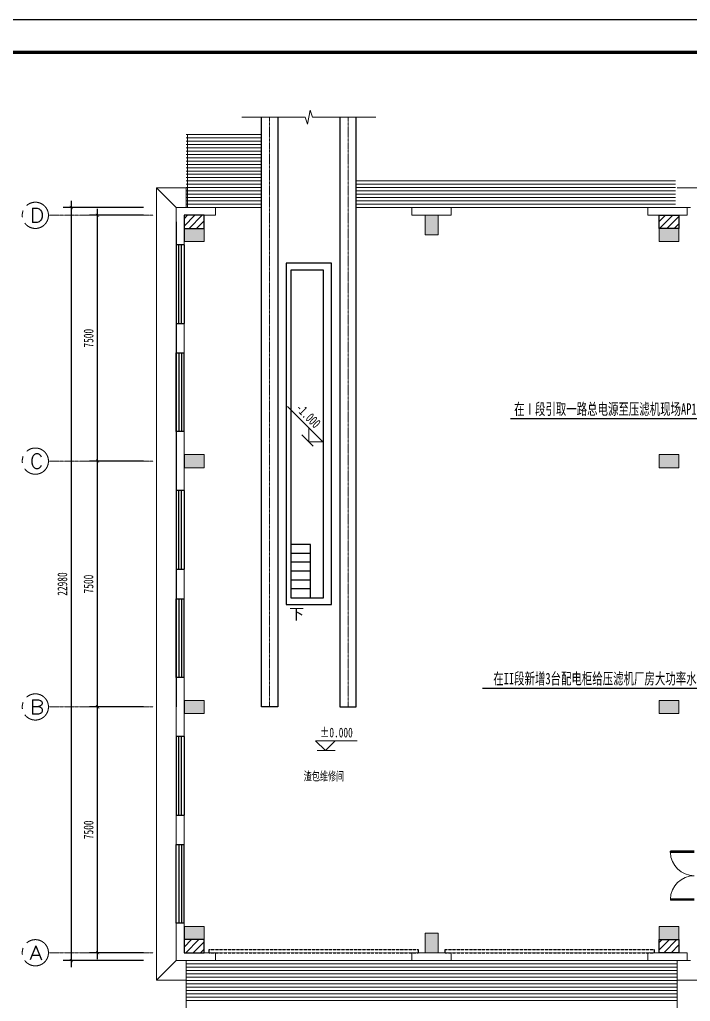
# Model space of a CAD drawing. Header units: millimetres. Extents: x 257344 to 1270023, y 272924 to 540726.
# Drawn here: x 455010 to 475491, y 296260 to 326214 of the extents above; entities that cross this region are included whole.
import ezdxf
from ezdxf.enums import TextEntityAlignment as Align

# ---------------------------------------------------------------- set-up
doc = ezdxf.new("R2010")
doc.units = ezdxf.units.MM
doc.linetypes.add('CENTER', pattern=[2, 1.25, -0.25, 0.25, -0.25])
doc.linetypes.add('DASH', pattern=[0.35, 0.25, -0.1])
for name, color, linetype, lineweight in [('.', 7, 'Continuous', 0), ('AXIS', 253, 'CENTER', 18), ('AXIS_TEXT', 7, 'Continuous', 18), ('COLUMN', 9, 'Continuous', 18), ('DIM_ELEV', 3, 'Continuous', 18), ('DIM_SYMB', 3, 'Continuous', 18), ('GROUND', 8, 'Continuous', 18), ('PUB_HATCH', 8, 'Continuous', 18), ('PUB_TEXT', 7, 'Continuous', 18), ('STAIR', 2, 'Continuous', 18), ('SW', 8, 'Continuous', 20), ('WALL', 9, 'Continuous', 18), ('WINDOW', 143, 'Continuous', 18), ('中心线层', 9, 'CENTER', 18), ('柱', 2, 'Continuous', 18)]:
    doc.layers.add(name, color=color, linetype=linetype, lineweight=lineweight)
doc.layers.add('图框', color=7, linetype='Continuous')
doc.layers.add('照明平面设备层', color=1, linetype='Continuous')
doc.styles.add('_TCH_AXIS', font='simplex_.ttf')
doc.styles.add('_TCH_DIM', font='')
doc.styles.add('_TCH_DIM_T3', font='', dxfattribs={"width": 0.705882})
doc.styles.add('COMPLEX', font='simplex_.ttf')
doc.styles.add('标准', font='', dxfattribs={"width": 0.667})
doc.styles.get('_TCH_DIM').set_extended_font_data('宋体')
doc.styles.get('_TCH_DIM_T3').set_extended_font_data('宋体')
doc.styles.get('标准').set_extended_font_data('NSimSun')
doc.dimstyles.new('_TCH_ARCH&&100', dxfattribs={"dimtxt": 297.5, "dimasz": 100, "dimexe": 250, "dimexo": 300, "dimgap": 126.25, "dimtad": 1, "dimdec": 0, "dimzin": 0, "dimdsep": 46, "dimtxsty": '_TCH_DIM_T3', "dimblk": 'ARCHTICK', "dimcen": 0.09, "dimdle": 200, "dimclrt": 7, "dimazin": 2, "dimtfac": 1, "dimtdec": 0, "dimtix": 1, "dimtmove": 2, "dimatfit": 3, "dimfxl": 1, "dimtolj": 1, "dimarcsym": 0})
pattern_1 = [(45, (-6601270.87, 5258481.45), (-112.2532015, 112.2532015), [])]

# ---------------------------------------------------------------- blocks, each defined once
blk = doc.blocks.new('_ArchTick')
at = {"color": 0, "linetype": 'ByBlock', "const_width": 0.15}
blk.add_lwpolyline([(-0.5, -0.5), (0.5, 0.5)], dxfattribs=at)
blk = doc.blocks.new('*D102')
at = {"layer": 'AXIS', "color": 0, "linetype": 'Continuous', "lineweight": -2}
for p, q in [((458791, 305244), (457141, 305244)), ((457391, 297544), (457391, 305444)), ((458791, 297744), (457141, 297744))]:
    blk.add_line(p, q, dxfattribs=at)
at = {"layer": 'Defpoints', "color": 0}
for p in [(457391, 305244), (459091, 305244), (459091, 297744)]:
    blk.add_point(p, dxfattribs=at)
at = {"layer": 'AXIS', "color": 0, "lineweight": -2, "xscale": 100, "yscale": 100, "zscale": 100}
for p, rotation in [((457391, 305244), 90), ((457391, 297744), 270)]:
    blk.add_blockref('_ArchTick', p, dxfattribs=dict(at, rotation=rotation))
at = {"layer": 'AXIS', "color": 7, "insert": (457116, 301494), "char_height": 297.5, "attachment_point": 5, "rotation": 90, "style": '_TCH_DIM_T3'}
blk.add_mtext('\\A1;7500', dxfattribs=at)
blk = doc.blocks.new('*D103')
at = {"layer": 'AXIS', "color": 0, "linetype": 'Continuous', "lineweight": -2}
for p, q in [((458791, 312744), (457141, 312744)), ((457391, 305044), (457391, 312944)), ((458791, 305244), (457141, 305244))]:
    blk.add_line(p, q, dxfattribs=at)
at = {"layer": 'Defpoints', "color": 0}
for p in [(457391, 312744), (459091, 312744), (459091, 305244)]:
    blk.add_point(p, dxfattribs=at)
at = {"layer": 'AXIS', "color": 0, "lineweight": -2, "xscale": 100, "yscale": 100, "zscale": 100}
for p, rotation in [((457391, 312744), 90), ((457391, 305244), 270)]:
    blk.add_blockref('_ArchTick', p, dxfattribs=dict(at, rotation=rotation))
at = {"layer": 'AXIS', "color": 7, "insert": (457116, 308994), "char_height": 297.5, "attachment_point": 5, "rotation": 90, "style": '_TCH_DIM_T3'}
blk.add_mtext('\\A1;7500', dxfattribs=at)
blk = doc.blocks.new('*D104')
at = {"layer": 'AXIS', "color": 0, "linetype": 'Continuous', "lineweight": -2}
for p, q in [((458791, 320244), (457141, 320244)), ((457391, 312544), (457391, 320444)), ((458791, 312744), (457141, 312744))]:
    blk.add_line(p, q, dxfattribs=at)
at = {"layer": 'Defpoints', "color": 0}
for p in [(457391, 320244), (459091, 320244), (459091, 312744)]:
    blk.add_point(p, dxfattribs=at)
at = {"layer": 'AXIS', "color": 0, "lineweight": -2, "xscale": 100, "yscale": 100, "zscale": 100}
for p, rotation in [((457391, 320244), 90), ((457391, 312744), 270)]:
    blk.add_blockref('_ArchTick', p, dxfattribs=dict(at, rotation=rotation))
at = {"layer": 'AXIS', "color": 7, "insert": (457116, 316494), "char_height": 297.5, "attachment_point": 5, "rotation": 90, "style": '_TCH_DIM_T3'}
blk.add_mtext('\\A1;7500', dxfattribs=at)
blk = doc.blocks.new('*D105')
at = {"layer": 'AXIS', "color": 0, "linetype": 'Continuous', "lineweight": -2}
for p, q in [((456591, 297304), (456591, 320684)), ((458791, 320484), (456341, 320484)), ((458791, 297504), (456341, 297504))]:
    blk.add_line(p, q, dxfattribs=at)
at = {"layer": 'Defpoints', "color": 0}
for p in [(456591, 320484), (459091, 320484), (459091, 297504)]:
    blk.add_point(p, dxfattribs=at)
at = {"layer": 'AXIS', "color": 0, "lineweight": -2, "xscale": 100, "yscale": 100, "zscale": 100}
for p, rotation in [((456591, 320484), 90), ((456591, 297504), 270)]:
    blk.add_blockref('_ArchTick', p, dxfattribs=dict(at, rotation=rotation))
at = {"layer": 'AXIS', "color": 7, "insert": (456316, 308994), "char_height": 297.5, "attachment_point": 5, "rotation": 90, "style": '_TCH_DIM_T3'}
blk.add_mtext('\\A1;22980', dxfattribs=at)
blk = doc.blocks.new('_FZH')
at = {"layer": 'PUB_HATCH'}
blk.add_hatch(color=256, dxfattribs=at).paths.add_polyline_path([(-0.5, -0.5), (0.5, -0.5), (0.5, 0.5), (-0.5, 0.5)], flags=0)
blk.add_lwpolyline([(-0.5, -0.5), (0.5, -0.5), (0.5, 0.5), (-0.5, 0.5)], close=True)
blk = doc.blocks.new('_AXISO')
blk.add_circle((0, 0), 0.5)
at = {"layer": 'AXIS_TEXT', "style": 'COMPLEX', "width": 1.04167}
blk.add_attdef('A', (-0.25, -0.28), '', height=0.56, dxfattribs=at)

msp = doc.modelspace()

# ---------------------------------------------------------------- hatches: boundary and pattern name
at = {"layer": '.', "ltscale": 1000}
h = msp.add_hatch(dxfattribs=at)
h.set_pattern_fill('ANSI31', color=256, style=0, pattern_type=0)
h.set_pattern_definition(pattern_1)
h.paths.add_polyline_path([(460640.9, 320243.5), (460030.9, 320243.5), (460030.9, 319843.5), (460640.9, 319843.5)], flags=0)
h = msp.add_hatch(dxfattribs=at)
h.set_pattern_fill('ANSI31', color=256, style=0, pattern_type=0)
h.set_pattern_definition(pattern_1)
h.paths.add_polyline_path([(474540.9, 320243.5), (475140.9, 320243.5), (475140.9, 319843.5), (474540.9, 319843.5)], flags=0)
h = msp.add_hatch(dxfattribs=at)
h.set_pattern_fill('ANSI31', color=256, style=0, pattern_type=0)
h.set_pattern_definition(pattern_1)
h.paths.add_polyline_path([(460640.9, 298143.5), (460030.9, 298143.5), (460030.9, 297743.5), (460640.9, 297743.5)], flags=0)
h = msp.add_hatch(dxfattribs=at)
h.set_pattern_fill('ANSI31', color=256, style=0, pattern_type=0)
h.set_pattern_definition(pattern_1)
h.paths.add_polyline_path([(474540.9, 298143.5), (475140.9, 298143.5), (475140.9, 297743.5), (474540.9, 297743.5)], flags=0)

# ---------------------------------------------------------------- linework, layer by layer
at = {"ltscale": 1000}
msp.add_line((459790.9, 320043.5), (459790.9, 305243.5), dxfattribs=at)
at = {"color": 0}
for p, q in [((460030.9, 319343.5), (459790.9, 319343.5)), ((459790.9, 319343.5), (459790.9, 316943.5)), ((459870.9, 316943.5), (459870.9, 319343.5)), ((459950.9, 316943.5), (459950.9, 319343.5)), ((460030.9, 319343.5), (460030.9, 316943.5)), ((459790.9, 316943.5), (460030.9, 316943.5)), ((459790.9, 316043.5), (460030.9, 316043.5)), ((459790.9, 313643.5), (459790.9, 316043.5)), ((459870.9, 316043.5), (459870.9, 313643.5)), ((459950.9, 316043.5), (459950.9, 313643.5)), ((460030.9, 313643.5), (460030.9, 316043.5)), ((460030.9, 313643.5), (459790.9, 313643.5)), ((460030.9, 311843.5), (459790.9, 311843.5)), ((459790.9, 311843.5), (459790.9, 309443.5)), ((459870.9, 309443.5), (459870.9, 311843.5)), ((459950.9, 309443.5), (459950.9, 311843.5)), ((460030.9, 311843.5), (460030.9, 309443.5)), ((459790.9, 309443.5), (460030.9, 309443.5)), ((459790.9, 308543.5), (460030.9, 308543.5)), ((459790.9, 306143.5), (459790.9, 308543.5)), ((459870.9, 308543.5), (459870.9, 306143.5)), ((459950.9, 308543.5), (459950.9, 306143.5)), ((460030.9, 306143.5), (460030.9, 308543.5)), ((460030.9, 306143.5), (459790.9, 306143.5)), ((460030.9, 304343.5), (459790.9, 304343.5)), ((459790.9, 304343.5), (459790.9, 301943.5)), ((459870.9, 301943.5), (459870.9, 304343.5)), ((459950.9, 301943.5), (459950.9, 304343.5)), ((460030.9, 304343.5), (460030.9, 301943.5)), ((459790.9, 301943.5), (460030.9, 301943.5)), ((459790.9, 301043.5), (460030.9, 301043.5)), ((459790.9, 298643.5), (459790.9, 301043.5)), ((459870.9, 301043.5), (459870.9, 298643.5)), ((459950.9, 301043.5), (459950.9, 298643.5)), ((460030.9, 298643.5), (460030.9, 301043.5)), ((460030.9, 298643.5), (459790.9, 298643.5))]:
    msp.add_line(p, q, dxfattribs=at)
at = {"color": 3}
for p, q in [((476744.2, 314029.6), (470001, 314029.6)), ((477585.7, 305805.1), (469144.1, 305805.1))]:
    msp.add_line(p, q, dxfattribs=at)
for p, q in [((463892.6, 310196.3), (463292.6, 310196.3)), ((463892.6, 308575.3), (463892.6, 310196.3)), ((463892.6, 309926.3), (463292.6, 309926.3)), ((463892.6, 309656.3), (463292.6, 309656.3)), ((463892.6, 309385.3), (463292.6, 309385.3)), ((463892.6, 309115.3), (463292.6, 309115.3)), ((463892.6, 308845.3), (463292.6, 308845.3)), ((475610.9, 300843.5), (474879.6, 300843.5)), ((474879.6, 300806), (474879.6, 300843.5)), ((475610.9, 300806), (474879.6, 300806)), ((475610.9, 299381), (474879.6, 299381)), ((474879.6, 299381), (474879.6, 299343.5)), ((475610.9, 299343.5), (474879.6, 299343.5))]:
    msp.add_line(p, q)
at = {"color": 0, "linetype": 'Continuous'}
for p, q in [((460798.9, 297743.5), (460798.9, 297839.5)), ((467182.9, 297839.5), (467182.9, 297743.5)), ((467998.9, 297743.5), (467998.9, 297839.5)), ((474382.9, 297839.5), (474382.9, 297743.5))]:
    msp.add_line(p, q, dxfattribs=at)
at = {"color": 0, "linetype": 'DASH'}
for p, q in [((460798.9, 297839.5), (467182.9, 297839.5)), ((467998.9, 297839.5), (474382.9, 297839.5)), ((460798.9, 297743.5), (467182.9, 297743.5)), ((467998.9, 297743.5), (474382.9, 297743.5))]:
    msp.add_line(p, q, dxfattribs=at)
at = {"ltscale": 1000}
for points in [[(462890.9, 323239.7), (462890.9, 305243.5), (462390.9, 305243.5), (462390.9, 323239.7)], [(464790.9, 323239.7), (464790.9, 305243.5), (465290.9, 305243.5), (465290.9, 323239.7)]]:
    msp.add_lwpolyline(points, dxfattribs=at)
for points in [[(460640.9, 320243.5), (460030.9, 320243.5), (460030.9, 319843.5), (460640.9, 319843.5)], [(474540.9, 320243.5), (475140.9, 320243.5), (475140.9, 319843.5), (474540.9, 319843.5)], [(460640.9, 298143.5), (460030.9, 298143.5), (460030.9, 297743.5), (460640.9, 297743.5)], [(474540.9, 298143.5), (475140.9, 298143.5), (475140.9, 297743.5), (474540.9, 297743.5)]]:
    msp.add_lwpolyline(points, close=True, dxfattribs=at)
for points in [[(464537.8, 308368.3), (464537.8, 318781.2), (463143.9, 318781.2), (463143.9, 308368.3)], [(464292.6, 308574.3), (464292.6, 318574.3), (463292.6, 318574.3), (463292.6, 308574.3)]]:
    msp.add_lwpolyline(points, close=True)
at = {"lineweight": 13}
for centre, start, end in [((475610.9, 300824.8), 181.46928, 270), ((475610.9, 299362.3), 90, 178.53072)]:
    msp.add_arc(centre, 731.2, start, end, dxfattribs=at)
at = {"layer": 'AXIS'}
for p, q in [((459090.9, 320243.5), (455890.9, 320243.5)), ((459090.9, 312743.5), (455890.9, 312743.5)), ((459090.9, 305243.5), (455890.9, 305243.5)), ((459090.9, 297743.5), (455890.9, 297743.5))]:
    msp.add_line(p, q, dxfattribs=at)
at = {"layer": 'DIM_ELEV'}
for p, q in [((464265.1, 313334.1), (463191, 314408.1)), ((463840.9, 313334.1), (463840.9, 313758.3)), ((463973.9, 313201), (463628.7, 313546.2)), ((463840.9, 313334.1), (464265.1, 313334.1)), ((464346.1, 303909.6), (464046.1, 304209.6)), ((464046.1, 304209.6), (465312.1, 304209.6)), ((464346.1, 303909.6), (464646.1, 304209.6)), ((464096.2, 303909.6), (464646.1, 303909.6))]:
    msp.add_line(p, q, dxfattribs=at)
at = {"layer": 'DIM_SYMB'}
msp.add_lwpolyline([(465890.9, 323239.7), (463953.4, 323239.7), (463876.9, 323449.7), (463802.9, 323029.7), (463728.4, 323239.7), (461790.9, 323239.7)], dxfattribs=at)
msp.add_lwpolyline([(463592.6, 308368.3, 0, 0, 0), (463592.6, 309626.3, 80, 0, 0), (463592.6, 309926.3, 0, 0, 0)], format="xyseb", dxfattribs=at)
at = {"layer": 'GROUND', "color": 253}
for p, q in [((460090.9, 321083.5), (459190.9, 321083.5)), ((459190.9, 321083.5), (459190.9, 296903.5)), ((459790.9, 320483.5), (459190.9, 321083.5)), ((460090.9, 320483.5), (460090.9, 321083.5)), ((485890.9, 321083.5), (475090.9, 321083.5)), ((460090.9, 320483.5), (459790.9, 320483.5)), ((459790.9, 320483.5), (459790.9, 297503.5)), ((475490.9, 320483.5), (475090.9, 320483.5)), ((459790.9, 297503.5), (459190.9, 296903.5)), ((459790.9, 297503.5), (460090.9, 297503.5)), ((475090.9, 297503.5), (475490.9, 297503.5)), ((459190.9, 296903.5), (460090.9, 296903.5)), ((475090.9, 296903.5), (483240.9, 296903.5))]:
    msp.add_line(p, q, dxfattribs=at)
at = {"layer": 'STAIR', "color": 253}
for p, q in [((460090.9, 322708.5), (462390.9, 322708.5)), ((460090.9, 322607.4), (462390.9, 322607.4)), ((460140.9, 322708.5), (460140.9, 320483.5)), ((462390.9, 322708.5), (462390.9, 320483.5)), ((462390.9, 322708.5), (462390.9, 320483.5)), ((465290.9, 322708.5), (465290.9, 320483.5)), ((460090.9, 322506.2), (462390.9, 322506.2)), ((460090.9, 322405.1), (462390.9, 322405.1)), ((460090.9, 322304), (462390.9, 322304)), ((460090.9, 322202.8), (462390.9, 322202.8)), ((460090.9, 322101.7), (462390.9, 322101.7)), ((460090.9, 322000.6), (462390.9, 322000.6)), ((460090.9, 321899.4), (462390.9, 321899.4)), ((460090.9, 321798.3), (462390.9, 321798.3)), ((460090.9, 321697.2), (462390.9, 321697.2)), ((460090.9, 321596), (462390.9, 321596)), ((460090.9, 321494.9), (462390.9, 321494.9)), ((460090.9, 321393.7), (462390.9, 321393.7)), ((460090.9, 321292.6), (462390.9, 321292.6)), ((460090.9, 321191.5), (462390.9, 321191.5)), ((465290.9, 321292.6), (475040.9, 321292.6)), ((465290.9, 321191.5), (475040.9, 321191.5)), ((460090.9, 321090.3), (462390.9, 321090.3)), ((460090.9, 320989.2), (462390.9, 320989.2)), ((460090.9, 320888.1), (462390.9, 320888.1)), ((465290.9, 321090.3), (475040.9, 321090.3)), ((465290.9, 320989.2), (475040.9, 320989.2)), ((465290.9, 320888.1), (475040.9, 320888.1)), ((460090.9, 320786.9), (462390.9, 320786.9)), ((460090.9, 320685.8), (462390.9, 320685.8)), ((460090.9, 320584.7), (462390.9, 320584.7)), ((465290.9, 320786.9), (475040.9, 320786.9)), ((465290.9, 320685.8), (475040.9, 320685.8)), ((465290.9, 320584.7), (475040.9, 320584.7)), ((460090.9, 320483.5), (462390.9, 320483.5)), ((465290.9, 320483.5), (475040.9, 320483.5)), ((460090.9, 295278.5), (460090.9, 297503.5)), ((460090.9, 297503.5), (475090.9, 297503.5)), ((475090.9, 295278.5), (475090.9, 297503.5)), ((460090.9, 297402.4), (475090.9, 297402.4)), ((460090.9, 297301.2), (475090.9, 297301.2)), ((460090.9, 297200.1), (475090.9, 297200.1)), ((460090.9, 297099), (475090.9, 297099)), ((460090.9, 296997.8), (475090.9, 296997.8)), ((460090.9, 296896.7), (475090.9, 296896.7)), ((460090.9, 296795.6), (475090.9, 296795.6)), ((460090.9, 296694.4), (475090.9, 296694.4)), ((460090.9, 296593.3), (475090.9, 296593.3)), ((460090.9, 296492.2), (475090.9, 296492.2)), ((460090.9, 296391), (475090.9, 296391)), ((460090.9, 296289.9), (475090.9, 296289.9))]:
    msp.add_line(p, q, dxfattribs=at)
at = {"layer": 'WALL'}
for p, q in [((459790.9, 320483.5), (459790.9, 319343.5)), ((460990.9, 320483.5), (459790.9, 320483.5)), ((460030.9, 319343.5), (460030.9, 320243.5)), ((460030.9, 320243.5), (460990.9, 320243.5)), ((460990.9, 320243.5), (460990.9, 320483.5)), ((467590.9, 320483.5), (466990.9, 320483.5)), ((466990.9, 320483.5), (466990.9, 320243.5)), ((466990.9, 320243.5), (467390.9, 320243.5)), ((468190.9, 320483.5), (467590.9, 320483.5)), ((467790.9, 320243.5), (468190.9, 320243.5)), ((468190.9, 320243.5), (468190.9, 320483.5)), ((475390.9, 320483.5), (474190.9, 320483.5)), ((474190.9, 320483.5), (474190.9, 320243.5)), ((474190.9, 320243.5), (475390.9, 320243.5)), ((475390.9, 320243.5), (475390.9, 320483.5)), ((459790.9, 319343.5), (460030.9, 319343.5)), ((459790.9, 316943.5), (459790.9, 316043.5)), ((460030.9, 316943.5), (459790.9, 316943.5)), ((460030.9, 316043.5), (460030.9, 316943.5)), ((459790.9, 316043.5), (460030.9, 316043.5)), ((459790.9, 313643.5), (459790.9, 311843.5)), ((460030.9, 313643.5), (459790.9, 313643.5)), ((460030.9, 311843.5), (460030.9, 313643.5)), ((459790.9, 311843.5), (460030.9, 311843.5)), ((459790.9, 309443.5), (459790.9, 308543.5)), ((460030.9, 309443.5), (459790.9, 309443.5)), ((460030.9, 308543.5), (460030.9, 309443.5)), ((459790.9, 308543.5), (460030.9, 308543.5)), ((459790.9, 306143.5), (459790.9, 304343.5)), ((460030.9, 306143.5), (459790.9, 306143.5)), ((460030.9, 304343.5), (460030.9, 306143.5)), ((459790.9, 304343.5), (460030.9, 304343.5)), ((459790.9, 301943.5), (459790.9, 301043.5)), ((460030.9, 301943.5), (459790.9, 301943.5)), ((460030.9, 301043.5), (460030.9, 301943.5)), ((459790.9, 301043.5), (460030.9, 301043.5)), ((460030.9, 298643.5), (459790.9, 298643.5)), ((459790.9, 298643.5), (459790.9, 297503.5)), ((460030.9, 297743.5), (460030.9, 298643.5)), ((459790.9, 297503.5), (460990.9, 297503.5)), ((460990.9, 297743.5), (460030.9, 297743.5)), ((460990.9, 297503.5), (460990.9, 297743.5)), ((467390.9, 297743.5), (466990.9, 297743.5)), ((466990.9, 297743.5), (466990.9, 297503.5)), ((466990.9, 297503.5), (467590.9, 297503.5)), ((467590.9, 297503.5), (468190.9, 297503.5)), ((468190.9, 297743.5), (467790.9, 297743.5)), ((468190.9, 297503.5), (468190.9, 297743.5)), ((475390.9, 297743.5), (474190.9, 297743.5)), ((474190.9, 297743.5), (474190.9, 297503.5)), ((474190.9, 297503.5), (475390.9, 297503.5)), ((475390.9, 297503.5), (475390.9, 297743.5))]:
    msp.add_line(p, q, dxfattribs=at)
at = {"layer": 'WINDOW', "linetype": 'DASH'}
for p, q in [((460990.9, 320483.5), (460990.9, 320243.5)), ((466990.9, 320243.5), (466990.9, 320483.5)), ((468190.9, 320483.5), (468190.9, 320243.5)), ((474190.9, 320243.5), (474190.9, 320483.5))]:
    msp.add_line(p, q, dxfattribs=at)
at = {"layer": '中心线层'}
for p, q in [((462640.9, 305243.5), (462640.9, 323239.7)), ((465040.9, 305243.5), (465040.9, 323239.7))]:
    msp.add_line(p, q, dxfattribs=at)
at = {"layer": '图框', "linetype": 'Continuous', "lineweight": 100, "const_width": 100}
msp.add_lwpolyline([(432308.8, 285214.5), (488208.8, 285214.5), (488208.8, 325214.5), (432308.8, 325214.5)], close=True, dxfattribs=at)
at = {"layer": '柱'}
msp.add_lwpolyline([(467790.9, 297743.5), (467790.9, 298343.5), (467390.9, 298343.5), (467390.9, 297743.5)], close=True, dxfattribs=at)
at = {"layer": '照明平面设备层', "color": 0, "lineweight": -3, "ltscale": 100}
msp.add_lwpolyline([(429808.8, 326214.5), (489208.8, 326214.5), (489208.8, 284214.5), (429808.8, 284214.5)], close=True, dxfattribs=at)

# ---------------------------------------------------------------- block references
at = {"layer": 'AXIS'}
ref = msp.add_blockref('_AXISO', (455490.9, 320243.5), dxfattribs=dict(at, xscale=800, yscale=800, zscale=800))
ref.add_attrib('A', 'D', (455314.7, 320025.9), dxfattribs={"layer": 'AXIS_TEXT', "ltscale": 1000, "height": 435.3, "style": '_TCH_AXIS', "width": 1.13207})
ref = msp.add_blockref('_AXISO', (455490.9, 312743.5), dxfattribs=dict(at, xscale=800, yscale=800, zscale=800))
ref.add_attrib('A', 'C', (455328.1, 312515.7), dxfattribs={"layer": 'AXIS_TEXT', "ltscale": 1000, "height": 455.7, "style": '_TCH_AXIS', "width": 0.998884})
ref = msp.add_blockref('_AXISO', (455490.9, 305243.5), dxfattribs=dict(at, xscale=800, yscale=800, zscale=800))
ref.add_attrib('A', 'B', (455314.7, 305025.9), dxfattribs={"layer": 'AXIS_TEXT', "ltscale": 1000, "height": 435.3, "style": '_TCH_AXIS', "width": 1.13207})
ref = msp.add_blockref('_AXISO', (455490.9, 297743.5), dxfattribs=dict(at, xscale=800, yscale=800, zscale=800))
ref.add_attrib('A', 'A', (455308.6, 297530.9), dxfattribs={"layer": 'AXIS_TEXT', "ltscale": 1000, "height": 425.2, "style": '_TCH_AXIS', "width": 1.19866})
at = {"layer": 'COLUMN'}
for p, xscale, yscale, zscale in [((467590.9, 319943.5), 400.0000000055879, 600.0000000009313, 600.0000000008295), ((460340.9, 319643.5), 600.0000000037253, 399.9999999981374, 399.9999999983775), ((460340.9, 312743.5), 600.0000000037253, 399.9999999981374, 399.9999999983775), ((474840.9, 312743.5), 600.0000000037253, 399.9999999981374, 399.9999999983775), ((460340.9, 305243.5), 600.0000000037253, 399.9999999981374, 399.9999999983775), ((474840.9, 305243.5), 600.0000000037253, 399.9999999981374, 399.9999999983775), ((460340.9, 298343.5), 600.0000000037253, 399.9999999981374, 399.9999999983775), ((474840.9, 298343.5), 600.0000000037253, 399.9999999981374, 399.9999999983775), ((467590.9, 298043.5), 400.0000000055879, 600.0000000009313, 600.0000000008295)]:
    msp.add_blockref('_FZH', p, dxfattribs=dict(at, xscale=xscale, yscale=yscale, zscale=zscale))
at = {"layer": 'COLUMN', "xscale": 599.9999999878928, "yscale": 399.9999999962747, "zscale": 399.9999999961219, "rotation": 359.9999999998221}
msp.add_blockref('_FZH', (474840.9, 319643.5), dxfattribs=at)

# ---------------------------------------------------------------- texts
at = {"layer": 'DIM_ELEV', "color": 7, "style": '_TCH_DIM', "width": 0.705882}
msp.add_text('-1.000', height=297.5, rotation=315, dxfattribs=at).set_placement((463417.3, 314330.4))
msp.add_text('%%P0.000', height=297.5, dxfattribs=at).set_placement((464182.1, 304314.6))
at = {"layer": 'DIM_SYMB', "color": 7, "style": '_TCH_DIM'}
msp.add_text('下', height=337.6, dxfattribs=at).set_placement((463236.2, 307913.3))
at = {"layer": 'PUB_TEXT', "style": '标准', "width": 0.667}
msp.add_text('渣包维修间', height=264.35, dxfattribs=at).set_placement((463685.3, 302997.9))
at = {"layer": 'SW', "color": 3, "linetype": 'Continuous', "lineweight": 25, "style": '标准', "width": 0.667}
for s, p in [('在Ⅰ段引取一路总电源至压滤机现场AP1配电柜', (473372.6, 314158.8)), ('在II段新增3台配电柜给压滤机厂房大功率水泵直接配电', (473372.6, 305934.3))]:
    msp.add_text(s, height=350, dxfattribs=at).set_placement(p, align=Align.CENTER)

# ---------------------------------------------------------------- dimensions: what is measured, and where the dimension line sits
at = {"layer": 'AXIS'}
for base, p1, p2, text, picture, middle in [((456590.9, 320483.5), (459090.9, 297503.5), (459090.9, 320483.5), '22980', '*D105', (456315.9, 308993.5)), ((457390.9, 320243.5), (459090.9, 312743.5), (459090.9, 320243.5), '7500', '*D104', (457115.9, 316493.5)), ((457390.9, 312743.5), (459090.9, 305243.5), (459090.9, 312743.5), '7500', '*D103', (457115.9, 308993.5)), ((457390.9, 305243.5), (459090.9, 297743.5), (459090.9, 305243.5), '7500', '*D102', (457115.9, 301493.5))]:
    dim = msp.add_linear_dim(base=base, p1=p1, p2=p2, angle=90, text=text, dimstyle='_TCH_ARCH&&100', override={"dimsah": 1, "dimtzin": 0}, dxfattribs=at)
    dim.commit()
    dim.dimension.update_dxf_attribs({"geometry": picture, "text_midpoint": middle})

doc.saveas('drawing.dxf')
